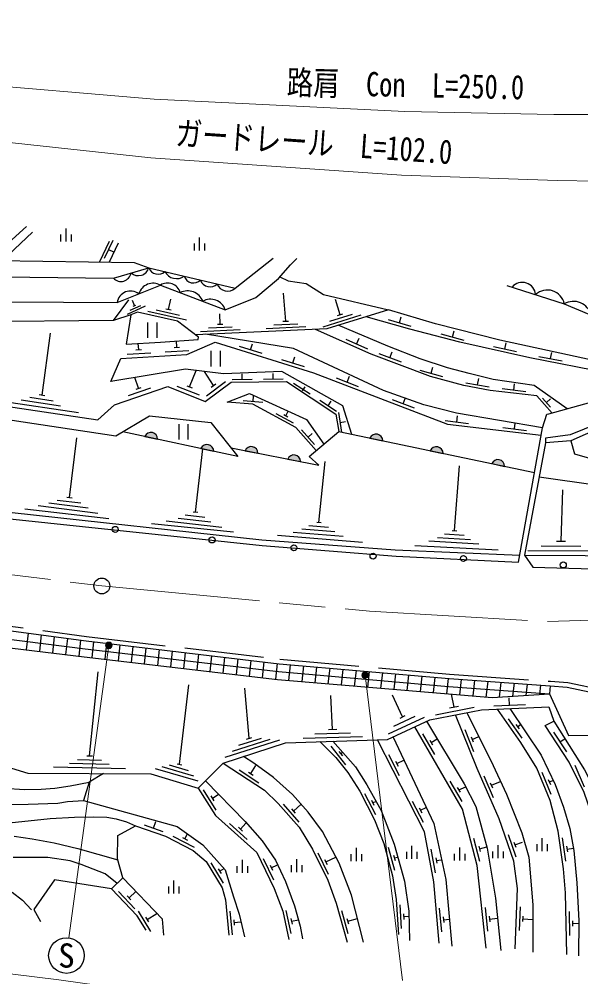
# Model space of a CAD drawing. Units: millimetres at full size, sheet at 1:1000; details may follow other scales. Extents: x 40000 to 680000, y 20000 to 380000.
# Drawn here: x 160473 to 203018, y 244910 to 317406 of the extents above; entities that cross this region are included whole.
import ezdxf
from ezdxf.enums import TextEntityAlignment as Align

# ---------------------------------------------------------------- set-up
doc = ezdxf.new("R2010")
doc.units = ezdxf.units.MM
doc.header["$LTSCALE"] = 1000
doc.linetypes.add('CHAIN', pattern=[18.5, 12, -1.5, 3.5, -1.5])
doc.linetypes.add('DASHED', pattern=[7.5, 6, -1.5])
for name, color, linetype, lineweight in [('M-BGD', 7, 'Continuous', 25), ('M-BMK', 2, 'CHAIN', 13), ('M-BMK-SRVR', 3, 'Continuous', 25), ('M-STR-HTXT', 7, 'Continuous', 13), ('M-STR-STRC', 7, 'Continuous', 25)]:
    doc.layers.add(name, color=color, linetype=linetype, lineweight=lineweight)
doc.styles.add('ＭＳ ゴシック', font='')
doc.styles.get('ＭＳ ゴシック').set_extended_font_data('MS Gothic')

msp = doc.modelspace()

# ---------------------------------------------------------------- hatches: boundary and pattern name
at = {"layer": 'M-BGD'}
for points in [[(169993, 285812, -0.82183), (170961, 285604)], [(187044, 285691, -0.82183), (188014, 285488)], [(174245, 284900, -0.82183), (175213, 284692)], [(177582, 284739, -0.82183), (178554, 284549)], [(191613, 284734, -0.82183), (192582, 284531)], [(180813, 284107, -0.82183), (181785, 283917)], [(196273, 283757, -0.82183), (197243, 283554)]]:
    msp.add_hatch(color=256, dxfattribs=at).paths.add_polyline_path(points)
at = {"layer": 'M-STR-HTXT'}
for points in [[(167487, 270127, -1), (167048, 269888, -1)], [(186892, 267859, -1), (186453, 267620, -1)]]:
    msp.add_hatch(color=256, dxfattribs=at).paths.add_polyline_path(points)

# ---------------------------------------------------------------- linework, layer by layer
at = {"layer": 'M-BGD'}
for p, q in [((161031, 301716), (158202, 299153)), ((161494, 301284), (159222, 299138)), ((163643, 300571), (163643, 301093)), ((164043, 300571), (164043, 301567)), ((164443, 300571), (164443, 301093)), ((174146, 299890), (174146, 300886)), ((167295, 300574), (166554, 299029)), ((167565, 300650), (166915, 299298)), ((167975, 300450), (167295, 299018)), ((173746, 299890), (173746, 300413)), ((174546, 299890), (174546, 300413)), ((167240, 299974), (167619, 299792)), ((180662, 294541), (180504, 296666)), ((167622, 294593), (168793, 296167)), ((169208, 295719), (169058, 296101)), ((171789, 295436), (171965, 296219)), ((184794, 295028), (184439, 296175)), ((168672, 295082), (170039, 295699)), ((168871, 295370), (169692, 295740)), ((169112, 295676), (169303, 295762)), ((170221, 295295), (173148, 294639)), ((170859, 295398), (172615, 295005)), ((171584, 295482), (171994, 295390)), ((175697, 294318), (175662, 295092)), ((184005, 294533), (185724, 295065)), ((184593, 294966), (184994, 295090)), ((170197, 294444), (170197, 293270)), ((170897, 294444), (170897, 293270)), ((179774, 294261), (181572, 294342)), ((180452, 294532), (180872, 294551)), ((183502, 294127), (186368, 295013)), ((188413, 294660), (190146, 294174)), ((189280, 294417), (189409, 294879)), ((162206, 288950), (162846, 293641)), ((174220, 293771), (177217, 293906)), ((174809, 294038), (176607, 294119)), ((175487, 294309), (175907, 294328)), ((179185, 293994), (182182, 294129)), ((193287, 293344), (193410, 293808)), ((172417, 292568), (172399, 293049)), ((185208, 293173), (186856, 292448)), ((186032, 292811), (186225, 293250)), ((192417, 293574), (194157, 293114)), ((197269, 292435), (197373, 292904)), ((169319, 292377), (169738, 292403)), ((169528, 292390), (169499, 292862)), ((171537, 292213), (173333, 292324)), ((172207, 292555), (172626, 292581)), ((174989, 292287), (174989, 291113)), ((175689, 292287), (175689, 291113)), ((177141, 292649), (178859, 292114)), ((178000, 292381), (178143, 292840)), ((188561, 291778), (188731, 292227)), ((196390, 292630), (198147, 292240)), ((200721, 291707), (200813, 292178)), ((168649, 292035), (170445, 292146)), ((180341, 291651), (182060, 291115)), ((181200, 291383), (181343, 291842)), ((187720, 292097), (189403, 291460)), ((199838, 291881), (201604, 291534)), ((173376, 289578), (173877, 290821)), ((175195, 289671), (174512, 290740)), ((190816, 290836), (192551, 290355)), ((191683, 290596), (191812, 291058)), ((169523, 289462), (169244, 290276)), ((176610, 290137), (178110, 290152)), ((177360, 290145), (177356, 290565)), ((178975, 290161), (180475, 290176)), ((179725, 290168), (179721, 290588)), ((184474, 290246), (186154, 289601)), ((185314, 289923), (185486, 290372)), ((195194, 289721), (195278, 290194)), ((200592, 287519), (211627, 290609)), ((168751, 288910), (170453, 289495)), ((169326, 289391), (169723, 289527)), ((172429, 289636), (174099, 288963)), ((173181, 289656), (173571, 289499)), ((174652, 288893), (176096, 289968)), ((175026, 289545), (175363, 289796)), ((181264, 289858), (182519, 289036)), ((181940, 289266), (182140, 289572)), ((194308, 289879), (196080, 289564)), ((197053, 289441), (198840, 289226)), ((197946, 289333), (198004, 289810)), ((160633, 288582), (163599, 288131)), ((161271, 288788), (163050, 288518)), ((161998, 288981), (162413, 288918)), ((178194, 288473), (178224, 288892)), ((183257, 288553), (184512, 287731)), ((188715, 288618), (190396, 287973)), ((189556, 288296), (189703, 288681)), ((200116, 288710), (200719, 288041)), ((200418, 288376), (200730, 288657)), ((159183, 288499), (164958, 287621)), ((177446, 288527), (178942, 288420)), ((183884, 288142), (184115, 288493)), ((179910, 287563), (181229, 286848)), ((180516, 287474), (180823, 287307)), ((180670, 287390), (180853, 287727)), ((184659, 287623), (184901, 286142)), ((193625, 286909), (193682, 287386)), ((172561, 286755), (172561, 285581)), ((173261, 286755), (173261, 285581)), ((184780, 286882), (185195, 286950)), ((192731, 287016), (194518, 286802)), ((197106, 286494), (198894, 286280)), ((198000, 286387), (198051, 286819)), ((164291, 281193), (164832, 285714)), ((169993, 285812), (170961, 285604)), ((181860, 286326), (182848, 285197)), ((182354, 285762), (182670, 286038)), ((187044, 285691), (188014, 285488)), ((173822, 280094), (174391, 284869)), ((174245, 284900), (175213, 284692)), ((177582, 284739), (178554, 284549)), ((191613, 284734), (192582, 284531)), ((180813, 284107), (181785, 283917)), ((183184, 279313), (183650, 283916)), ((193446, 278696), (193834, 283584)), ((196273, 283757), (197243, 283554)), ((201516, 277886), (201665, 281783)), ((161921, 280579), (166439, 280020)), ((162728, 280782), (165705, 280413)), ((163361, 281006), (165147, 280784)), ((164082, 281219), (164499, 281167)), ((160893, 280348), (167273, 279616)), ((173043, 279881), (174533, 279710)), ((173648, 280114), (173996, 280074)), ((170494, 279240), (176707, 278592)), ((171615, 279441), (175825, 278958)), ((172512, 279640), (174996, 279355)), ((183010, 279327), (183359, 279299)), ((181219, 278570), (185004, 278261)), ((181890, 278816), (184382, 278613)), ((182413, 279075), (183908, 278953)), ((192679, 278442), (194177, 278350)), ((193272, 278706), (193621, 278685)), ((180044, 278342), (186487, 277819)), ((191499, 277913), (195284, 277682)), ((192162, 278173), (194657, 278021)), ((201166, 277887), (201866, 277884)), ((190440, 277569), (196758, 277234)), ((199013, 277178), (204013, 277154)), ((200014, 277533), (203014, 277518)), ((161149, 270920), (161010, 269672)), ((162141, 270788), (162003, 269552)), ((163132, 270656), (162996, 269433)), ((164124, 270524), (163989, 269313)), ((165115, 270392), (164982, 269193)), ((166108, 270268), (165975, 269075)), ((167101, 270151), (166968, 268958)), ((168094, 270034), (167961, 268841)), ((169087, 269917), (168954, 268724)), ((170080, 269799), (169947, 268607)), ((171073, 269682), (170941, 268490)), ((172066, 269565), (171934, 268372)), ((173059, 269448), (172927, 268255)), ((174053, 269331), (173920, 268138)), ((175046, 269214), (174913, 268021)), ((176039, 269096), (175906, 267904)), ((177032, 268979), (176899, 267787)), ((178025, 268862), (177893, 267670)), ((179018, 268745), (178886, 267552)), ((180011, 268628), (179879, 267435)), ((181007, 268536), (180875, 267346)), ((182004, 268449), (181872, 267262)), ((183000, 268362), (182869, 267178)), ((183997, 268275), (183866, 267094)), ((165811, 261641), (166457, 268004)), ((184993, 268188), (184862, 267010)), ((185990, 268101), (185859, 266926)), ((186986, 268014), (186856, 266842)), ((187983, 267927), (187853, 266759)), ((188979, 267840), (188850, 266675)), ((189976, 267753), (189847, 266591)), ((190972, 267666), (190843, 266507)), ((191969, 267579), (191840, 266423)), ((172622, 260998), (173318, 267025)), ((192965, 267492), (192837, 266339)), ((193963, 267419), (193834, 266255)), ((194962, 267348), (194831, 266172)), ((195960, 267276), (195828, 266088)), ((196958, 267204), (196833, 266085)), ((197956, 267132), (197847, 266152)), ((198954, 267060), (198861, 266219)), ((199952, 266988), (199874, 266285)), ((200692, 266935), (200649, 266337)), ((177901, 262966), (177561, 266771)), ((184213, 263642), (184086, 266211)), ((189511, 264593), (188747, 266223)), ((193418, 265329), (193231, 266306)), ((193074, 265263), (193762, 265394)), ((196420, 265427), (198818, 265537)), ((197619, 265482), (197594, 266022)), ((188848, 263886), (190478, 264649)), ((189320, 264504), (189701, 264682)), ((192001, 264753), (194948, 265316)), ((188457, 263305), (191174, 264577)), ((197507, 264446), (198536, 262969)), ((198098, 264017), (198338, 263673)), ((198218, 263845), (198444, 264002)), ((182873, 263302), (185572, 263382)), ((183898, 263633), (184528, 263651)), ((191023, 263303), (191930, 261748)), ((194230, 263636), (194898, 261964)), ((200939, 263444), (201926, 261938)), ((176077, 261541), (180212, 262845)), ((176633, 262000), (179494, 262901)), ((177124, 262438), (178840, 262979)), ((177701, 262903), (178101, 263029)), ((181982, 262975), (186480, 263109)), ((191578, 262828), (191790, 262465)), ((191684, 262646), (192138, 262929)), ((194709, 263084), (194865, 262694)), ((194787, 262889), (195296, 263101)), ((201433, 262691), (201798, 262930)), ((184080, 262360), (185203, 260953)), ((184698, 261970), (184960, 261642)), ((184829, 261806), (184967, 261916)), ((188451, 261744), (189269, 260141)), ((164298, 261074), (167297, 261009)), ((164904, 261361), (166704, 261322)), ((165601, 261646), (166021, 261637)), ((172454, 261046), (172791, 260949)), ((188979, 261238), (189169, 260864)), ((189074, 261051), (189617, 261324)), ((163065, 260801), (168517, 260682)), ((170786, 260685), (174009, 259754)), ((171272, 260826), (173673, 260132)), ((171827, 260947), (173268, 260530)), ((177133, 260586), (178640, 259602)), ((177842, 260410), (178194, 260180)), ((178018, 260295), (178411, 260898)), ((200060, 260402), (200750, 258740)), ((202556, 260939), (203275, 259288)), ((193105, 259730), (194012, 258175)), ((195657, 260135), (196385, 258489)), ((196156, 259601), (196326, 259217)), ((196241, 259409), (196939, 259710)), ((200546, 259857), (200707, 259469)), ((200626, 259663), (200920, 259785)), ((174410, 259054), (175375, 257535)), ((193660, 259255), (193872, 258892)), ((193766, 259073), (194309, 259296)), ((174982, 258600), (175207, 258246)), ((175095, 258423), (175581, 258732)), ((186630, 258794), (187452, 257192)), ((187159, 258289), (187350, 257916)), ((187255, 258103), (187505, 258193)), ((190253, 258211), (191071, 256607)), ((180470, 257975), (181666, 256629)), ((181108, 257619), (181387, 257305)), ((181247, 257462), (181830, 257979)), ((190781, 257705), (190971, 257331)), ((190876, 257518), (191311, 257740)), ((170643, 256166), (170816, 256678)), ((169932, 256407), (171353, 255925)), ((176405, 256508), (177748, 255309)), ((177080, 256228), (177393, 255948)), ((177236, 256088), (177636, 256535)), ((172121, 255551), (173721, 254727)), ((172844, 255449), (173217, 255256)), ((173031, 255352), (173223, 255726)), ((194879, 255418), (195329, 253675)), ((197501, 255685), (198088, 253983)), ((200098, 254423), (200098, 255419)), ((201602, 255441), (201863, 253660)), ((186029, 253669), (186029, 254665)), ((188421, 254717), (188891, 252980)), ((190228, 253843), (190228, 254839)), ((191660, 254563), (191990, 252793)), ((193845, 253709), (193845, 254705)), ((195284, 254810), (195389, 254403)), ((195336, 254606), (195885, 254742)), ((196748, 253887), (196748, 254884)), ((197953, 255111), (198090, 254714)), ((198022, 254912), (198589, 255108)), ((199698, 254423), (199698, 254946)), ((200498, 254423), (200498, 254946)), ((201939, 254793), (202000, 254378)), ((201970, 254586), (202451, 254656)), ((177386, 252777), (177386, 253773)), ((178968, 253880), (179747, 252258)), ((181512, 252833), (181512, 253829)), ((183095, 254309), (183884, 252692)), ((183613, 253795), (183798, 253417)), ((183705, 253606), (184466, 253966)), ((185629, 253669), (185629, 254191)), ((186429, 253669), (186429, 254191)), ((188833, 254114), (188943, 253708)), ((188888, 253911), (189152, 253982)), ((189828, 253843), (189828, 254365)), ((190628, 253843), (190628, 254365)), ((192022, 253929), (192099, 253516)), ((192061, 253722), (192465, 253780)), ((193445, 253709), (193445, 254231)), ((194245, 253709), (194245, 254231)), ((196348, 253887), (196348, 254410)), ((197148, 253887), (197148, 254410)), ((174982, 253544), (175921, 252008)), ((175547, 253080), (175766, 252722)), ((175657, 252901), (176002, 253112)), ((176986, 252777), (176986, 253299)), ((177786, 252777), (177786, 253299)), ((179483, 253362), (179664, 252983)), ((179574, 253173), (180045, 253397)), ((181112, 252833), (181112, 253355)), ((181912, 252833), (181912, 253355)), ((168337, 252407), (167475, 251568)), ((171800, 251216), (171800, 251739)), ((172200, 251216), (172200, 252213)), ((172600, 251216), (172600, 251739)), ((167999, 251367), (169244, 250067)), ((168650, 251035), (168940, 250731)), ((168795, 250883), (169314, 251380)), ((189299, 250354), (189415, 248558)), ((192294, 250112), (192455, 248319)), ((195761, 250151), (195957, 248362)), ((198414, 250213), (198343, 248415)), ((169487, 249886), (170427, 248351)), ((170052, 249423), (170272, 249065)), ((170162, 249244), (170911, 249702)), ((176423, 249892), (176600, 248101)), ((180666, 249941), (181054, 248183)), ((184883, 249936), (185368, 248202)), ((189583, 249681), (189610, 249262)), ((189597, 249471), (190003, 249498)), ((192595, 249446), (192632, 249028)), ((196075, 249492), (196121, 249074)), ((198627, 249514), (198610, 249095)), ((202121, 249844), (202163, 248044)), ((176730, 249229), (176771, 248811)), ((176750, 249020), (177272, 249072)), ((181049, 249319), (181140, 248909)), ((181095, 249114), (181628, 249232)), ((185300, 249336), (185413, 248931)), ((185357, 249134), (186105, 249315)), ((192613, 249237), (193062, 249274)), ((196098, 249283), (196717, 249356)), ((198619, 249304), (199382, 249259)), ((202377, 249160), (202387, 248740)), ((202382, 248950), (202863, 248961))]:
    msp.add_line(p, q, dxfattribs=at)
at = {"layer": 'M-BGD', "linetype": 'DASHED'}
for p, q in [((202205, 285952), (200328, 285693)), ((200328, 285693), (200345, 285327)), ((202271, 285494), (200345, 285327))]:
    msp.add_line(p, q, dxfattribs=at)
at = {"layer": 'M-BGD'}
for points in [[(130414, 302758), (133330, 302256), (139278, 301300), (145677, 300240), (151875, 299247), (169192, 298990), (170292, 298593)], [(130960, 300761), (150696, 298000), (167609, 297803), (170292, 298593), (176835, 297032), (179720, 299323)], [(151603, 296068), (167891, 295965), (171171, 297277), (176082, 295412), (178391, 296324), (180115, 297772), (181018, 298805), (181509, 299284)], [(169430, 295227), (168921, 295023), (167622, 294593), (157127, 294496), (150652, 294334), (137925, 296292), (131786, 297159), (131465, 297505)], [(180227, 297900), (180851, 297586), (182201, 297401), (183534, 296557), (188442, 295403)], [(197415, 297256), (201766, 295855), (205803, 294162), (208732, 293472), (214067, 293242), (217334, 292237), (211627, 290609)], [(168921, 295023), (168570, 292794), (171189, 292951), (174032, 293163), (174063, 293344), (172472, 294545), (169430, 295227)], [(211757, 290604), (211034, 290636), (204100, 291552), (196883, 293099), (192020, 294337), (188442, 295403), (183777, 293960), (173838, 293514)], [(209025, 289881), (205086, 290605), (199163, 291769), (193839, 292950), (190055, 293950), (186745, 294878)], [(200846, 287587), (199678, 288883), (196158, 289306), (194147, 289663), (191619, 290364), (187147, 292057), (182915, 293922)], [(201984, 287909), (199479, 289663), (196370, 290140), (194557, 290576), (192929, 291012), (190839, 291700), (188404, 292652), (184648, 294230)], [(185682, 285977), (184982, 288124), (180363, 290726), (175940, 290558), (173084, 290922), (167429, 289971), (168185, 291706), (173168, 292013), (175324, 292965), (182771, 290642), (192905, 286753), (200009, 285906)], [(200108, 286458), (193597, 287580), (191130, 288213), (188070, 289307), (181263, 292465), (174596, 293548)], [(130658, 292390), (166433, 287063), (167696, 288200), (171740, 289590), (174563, 288453), (176543, 289926), (180713, 289968), (184465, 287510), (184681, 286187)], [(130510, 291503), (167789, 285861), (170350, 287367), (175003, 286884), (177036, 284301), (168317, 286172)], [(202271, 285494), (202527, 284505), (214924, 280950), (218338, 280227), (222374, 279585), (227735, 279946), (232485, 280466), (236742, 281209), (240617, 282333), (245396, 283999), (251068, 286651), (256570, 289641), (260317, 291976)], [(182965, 284745), (181427, 286501), (178179, 288264), (176220, 288404), (177927, 289075), (182239, 287089), (183555, 285240)], [(123230, 287172), (126750, 284939), (141735, 282512), (159943, 280065), (178854, 277997), (188952, 277232), (198384, 276823)], [(198288, 276289), (200108, 286458), (200449, 287503), (200592, 287519)], [(211240, 287353), (207297, 287201), (204335, 286790), (202205, 285952)], [(211412, 287010), (207327, 286852), (204436, 286451), (202271, 285494)], [(176530, 284944), (183170, 283647), (182428, 284294), (184681, 286187), (199504, 283080)], [(200345, 285327), (198753, 276819), (207937, 276775), (214869, 277084), (221382, 277701), (204316, 282092), (199861, 282740)], [(126929, 284251), (141640, 281869), (160015, 279565), (178886, 277551), (189032, 276762), (198288, 276289)], [(198753, 276819), (199392, 275929), (205769, 275749), (209559, 275826), (214603, 275980), (222221, 277006)], [(132512, 274739), (165539, 270335), (180176, 268609), (193041, 267486), (200692, 266935)], [(132256, 273944), (165464, 269740), (180115, 268012), (192993, 266888), (200649, 266337)], [(200692, 266935), (201985, 266850), (208286, 265492), (225463, 263911), (237136, 263165), (250397, 263272), (258765, 266814), (262927, 267900), (267325, 269380), (276174, 273469), (277208, 272355), (273790, 268581), (271189, 264585)], [(132181, 273144), (131981, 268788), (137450, 268342), (146292, 264860), (161130, 260321), (170437, 260276), (174034, 259198), (175937, 261080), (180638, 262635), (188368, 262866), (191569, 264365), (195492, 265114), (200584, 265348), (200959, 264252)], [(132181, 273144), (165389, 269144), (180053, 267415), (196289, 266049), (200649, 266337)], [(200649, 266337), (202089, 263176), (210628, 263196), (231068, 261413), (243616, 261145), (249808, 261447), (256202, 264265), (264357, 266378), (266975, 267737), (273790, 268581)], [(198049, 247036), (198229, 251610), (197939, 253679), (196836, 256879), (195152, 260683), (193531, 264739)], [(194390, 264904), (196201, 261297), (197395, 258730), (198535, 255801), (199077, 253975), (199387, 250367), (199369, 246769)], [(201956, 246606), (201848, 251271), (201703, 253097), (201287, 255935), (200690, 258259), (199677, 260699), (198465, 262652), (196710, 265170)], [(197632, 265212), (200001, 261683), (201069, 259477), (201705, 257752), (202176, 256143), (202483, 254479), (202718, 252020), (202865, 249156), (202847, 246498)], [(143522, 263985), (145453, 263158), (146831, 262546), (148294, 261972), (150059, 261228), (151509, 260659), (153151, 260057), (154757, 259713), (156206, 259531), (157871, 259365), (159305, 259185), (160904, 259098), (162143, 259110), (163182, 259196), (164350, 259361), (165786, 259644)], [(191338, 264256), (194192, 259527), (195060, 257809), (195911, 254646), (196565, 250869), (196963, 246892)], [(205115, 246587), (205020, 250375), (204542, 254321), (204001, 256740), (203268, 258872), (202122, 261163), (200307, 263932), (200959, 264252), (203298, 260568), (204508, 258181), (205241, 255508), (205909, 250925), (206068, 246469)], [(195858, 247074), (195170, 253330), (194066, 257606), (190436, 263834)], [(183260, 262713), (184454, 261507), (185360, 260371), (186266, 258976), (187389, 256791), (188094, 255008), (188755, 252563), (189031, 250770), (189204, 248110)], [(184240, 262742), (185940, 260808), (186809, 259434), (187894, 257500), (188889, 254951), (189649, 252148), (189994, 249876), (190048, 247652)], [(192291, 247453), (191875, 252100), (191168, 255888), (187621, 262843)], [(188794, 263065), (191894, 256507), (192780, 252276), (193253, 247237)], [(175937, 261080), (179066, 259038), (180090, 258042), (181687, 256244), (182699, 254574), (183850, 252216), (184483, 250477), (185306, 247532)], [(186558, 247532), (185652, 251098), (184700, 253520), (183449, 255907), (182355, 257388), (181174, 258717), (179735, 259997), (178249, 261091), (177464, 261585)], [(166870, 260294), (165786, 259644), (165344, 258252), (172442, 256285), (174388, 254893), (176090, 253014), (176718, 250971), (177138, 249645), (177536, 247943)], [(174591, 259749), (177598, 256661), (178877, 255216), (179878, 253743), (180656, 252132), (181323, 250298), (181768, 248742), (181935, 247797)], [(151883, 259159), (152899, 258643), (154717, 258128), (155619, 257994), (156879, 257922), (158685, 257925), (161156, 257969), (163405, 258063), (164148, 258179), (165344, 258252)], [(174034, 259198), (175346, 257133), (178487, 254327), (179794, 251604), (180434, 249881), (180906, 247741)], [(159712, 256566), (162828, 256898), (164655, 257000), (166099, 257013), (167108, 256993), (167810, 256860), (168612, 256646), (169288, 256341)], [(171433, 248054), (171322, 249269), (168337, 252407), (167917, 253844), (167939, 255612), (169288, 256341), (171566, 255568), (173666, 254485), (174639, 253645), (175855, 251656), (176099, 250728), (176364, 248054)], [(160094, 255550), (161466, 255345), (163117, 255061), (164906, 254618), (167943, 253757)], [(167906, 251988), (166996, 252701), (165172, 253405), (164328, 253686), (162648, 253933), (160021, 253938)], [(170084, 248452), (169421, 249535), (167475, 251568), (163141, 252253), (161594, 249999), (162102, 249093)], [(159948, 251316), (160716, 250720), (161407, 249995)]]:
    msp.add_lwpolyline(points, dxfattribs=at)
at = {"layer": 'M-BGD', "linetype": 'DASHED'}
msp.add_lwpolyline([(125349, 275116), (132522, 275089), (165583, 270682), (180212, 268957), (193069, 267835), (200715, 267284), (202034, 267198), (206067, 266328)], dxfattribs=at)
at = {"layer": 'M-BGD'}
for centre in [(167749, 278784), (175083, 277982), (181284, 277387), (187277, 276756), (194122, 276583), (201687, 276089)]:
    msp.add_circle(centre, 225, dxfattribs=at)
for centre, radius, start, end in [((168183, 298329), 779, 222.54508, 350.28191), ((169497, 298816), 825, 228.48688, 344.34011), ((171002, 298851), 756, 199.98558, 313.17665), ((172398, 298749), 987, 207.01212, 306.15011), ((170624, 296266), 1149, 61.57841, 162.00234), ((171708, 296424), 1007, 16.22483, 122.20152), ((173682, 298174), 736, 197.58458, 315.57765), ((174941, 297911), 775, 199.03606, 314.12617), ((176266, 297648), 838, 200.44202, 312.72021), ((198581, 296467), 1013, 5.00894, 139.30067), ((168911, 295792), 1035, 53.20349, 170.37727), ((173236, 295609), 1232, 21.31684, 117.10952), ((200478, 295584), 1316, 11.87382, 132.4358), ((174960, 295017), 1190, 19.41176, 119.01459), ((202455, 294667), 1373, 14.38408, 120.10425), ((170457, 285613), 505, 359.06314, 156.72134), ((187509, 285494), 505, 359.33259, 156.99078), ((174708, 284700), 505, 359.06314, 156.72134), ((178049, 284548), 505, 0.11502, 157.77321), ((192077, 284536), 505, 359.33259, 156.99078), ((181280, 283916), 505, 0.11502, 157.77321), ((196738, 283560), 505, 359.33259, 156.99078)]:
    msp.add_arc(centre, radius, start, end, dxfattribs=at)
at = {"layer": 'M-BMK'}
msp.add_lwpolyline([(68449, 291814), (99004, 285118), (125045, 280397), (150934, 276454), (166737, 274499), (187009, 272585), (200498, 271805), (208770, 272061), (223721, 272920)], dxfattribs=at)
at = {"layer": 'M-BMK-SRVR'}
msp.add_circle((166737, 274499), 600, dxfattribs=at)
at = {"layer": 'M-STR-HTXT'}
for p, q in [((167268, 270007), (164241, 247862)), ((186672, 267740), (189505, 244635))]:
    msp.add_line(p, q, dxfattribs=at)
for points in [[(76151, 326571), (106589, 320432), (130827, 315754), (155806, 312614), (170693, 311346), (189695, 310427), (200982, 310194), (207917, 310194), (216656, 310279), (223936, 311713), (229340, 313415), (234005, 315191), (238225, 317189), (242974, 319854), (246809, 322396), (249196, 324235), (253344, 327676), (258717, 333364), (261534, 336727), (265217, 342162)], [(129504, 312412), (149705, 309161), (170451, 306919), (189437, 305593), (201212, 305186), (213242, 304982), (218736, 305079)], [(62152, 263481), (93115, 255697), (120110, 250803), (146833, 246733), (163484, 244673), (184518, 241743), (200455, 240560), (214056, 239905), (228664, 240308), (241761, 242372), (252894, 245544), (263145, 249724), (272918, 254859), (281431, 260548), (287549, 265170), (294438, 271609), (302040, 279708), (309844, 290693), (313529, 297113)]]:
    msp.add_lwpolyline(points, dxfattribs=at)
for centre in [(167268, 270007), (186672, 267740)]:
    msp.add_circle(centre, 250, dxfattribs=at)
at = {"layer": 'M-STR-STRC'}
msp.add_circle((164058, 246525), 1350, dxfattribs=at)

# ---------------------------------------------------------------- texts
at = {"layer": 'M-STR-HTXT', "style": 'ＭＳ ゴシック', "width": 0.8}
for s, rotation, p in [('路肩\u3000Con\u3000L=250.0', 358.818, (189706, 310971)), ('ガードレール\u3000L=102.0', 356.005, (182704, 306610))]:
    msp.add_text(s, height=1833, rotation=rotation, dxfattribs=at).set_placement(p, align=Align.BOTTOM_CENTER)
at = {"layer": 'M-STR-STRC', "style": 'ＭＳ ゴシック'}
msp.add_text('S', height=1833, dxfattribs=at).set_placement((164058, 246525), align=Align.MIDDLE_CENTER)

doc.saveas('drawing.dxf')
